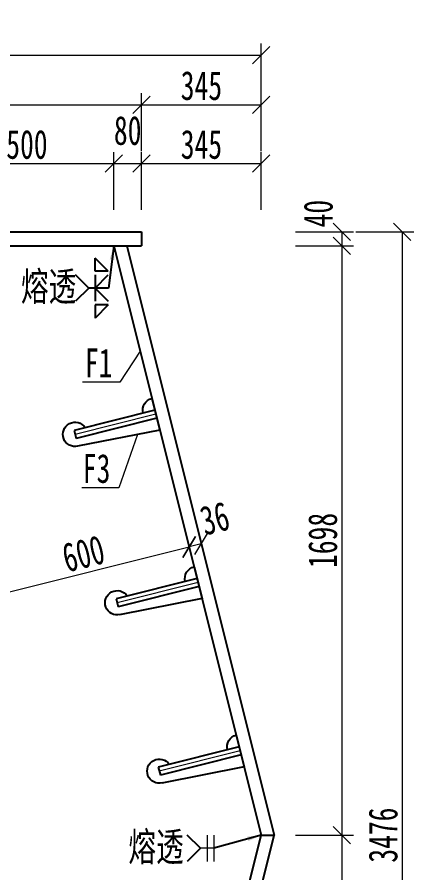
# Model space of a CAD drawing. Header units: millimetres. Extents: x -411717 to -116098, y 0 to 693159.
# Drawn here: x -176340 to -175198, y 363695 to 366160 of the extents above; entities that cross this region are included whole.
import ezdxf

# ---------------------------------------------------------------- set-up
doc = ezdxf.new("R2010")
doc.units = ezdxf.units.MM
doc.header["$LTSCALE"] = 2
doc.header["$PDMODE"] = 3
doc.header["$PDSIZE"] = -10
doc.layers.get('Defpoints').update_dxf_attribs({"color": 8, "lineweight": 9})
for name, color, linetype, lineweight in [('标注', 4, 'Continuous', 13), ('横隔板', 6, 'Continuous', 25), ('细实线', 4, 'Continuous', 15), ('钢板粗线', 1, 'Continuous', 25)]:
    doc.layers.add(name, color=color, linetype=linetype, lineweight=lineweight)
doc.layers.add('焊缝', color=7, linetype='Continuous')
doc.styles.add('111', font='仿宋_GB2312.ttf', dxfattribs={"width": 0.7})
doc.styles.get("Standard").update_dxf_attribs({"font": '仿宋_GB2312.ttf'})
doc.dimstyles.new('200', dxfattribs={"dimscale": 0, "dimtxt": 2.5, "dimasz": 1.5, "dimexe": 1, "dimexo": 1, "dimgap": 0.4, "dimtad": 1, "dimdec": 0, "dimdsep": 46, "dimtxsty": '111', "dimblk": 'OBLIQUE', "dimcen": 0, "dimclrd": 256, "dimclre": 256, "dimclrt": 256, "dimadec": 1, "dimazin": 2, "dimtfac": 1, "dimtdec": 0, "dimtmove": 2, "dimatfit": 3, "dimfxl": 4, "dimfxlon": 1, "dimtolj": 1, "dimlwd": -1, "dimlwe": -1, "dimarcsym": 0})

# ---------------------------------------------------------------- blocks, each defined once
blk = doc.blocks.new('_Oblique')
at = {"color": 0, "linetype": 'ByBlock', "lineweight": -2}
blk.add_line((-0.5, -0.5), (0.5, 0.5), dxfattribs=at)
blk = doc.blocks.new('*D71')
at = {"layer": 'Defpoints', "color": 0, "transparency": 16777216}
for p in [(-175844.3, 364633.6), (-175819, 364532.4), (-176401.1, 364386.9)]:
    blk.add_point(p, dxfattribs=at)
at = {"layer": '细实线', "transparency": 16777216}
for p, q in [((-175827.1, 364564.8), (-175852.4, 364665.9)), ((-176426.4, 364488.1), (-175844.3, 364633.6)), ((-176409.2, 364419.2), (-176434.5, 364520.4))]:
    blk.add_line(p, q, dxfattribs=at)
at = {"layer": '细实线', "transparency": 16777216, "xscale": 49.99999999999995, "yscale": 49.99999999999995, "zscale": 49.99999999999995}
for p, rotation in [((-175844.3, 364633.6), 14.03624346792379), ((-176426.4, 364488.1), 194.0362434679238)]:
    blk.add_blockref('_Oblique', p, dxfattribs=dict(at, rotation=rotation))
at = {"layer": '细实线', "transparency": 16777216, "insert": (-176148.7, 364614.2), "char_height": 83.33, "attachment_point": 5, "rotation": 14.0362, "style": '111'}
blk.add_mtext('\\A1;600', dxfattribs=at)
blk = doc.blocks.new('*D77')
at = {"layer": 'Defpoints', "color": 0, "transparency": 16777216}
for p in [(-175863.8, 364711.3), (-175828.8, 364720), (-175844.3, 364633.6)]:
    blk.add_point(p, dxfattribs=at)
at = {"layer": '标注', "transparency": 16777216}
for p, q in [((-175855.7, 364678.9), (-175836.2, 364601.2)), ((-175820.8, 364687.7), (-175801.3, 364610)), ((-175809.4, 364642.3), (-175844.3, 364633.6))]:
    blk.add_line(p, q, dxfattribs=at)
at = {"layer": '标注', "transparency": 16777216, "xscale": 49.99999999999987, "yscale": 49.99999999999987, "zscale": 49.99999999999987}
for p, rotation in [((-175809.4, 364642.3), 14.03624346783664), ((-175844.3, 364633.6), 194.0362434678366)]:
    blk.add_blockref('_Oblique', p, dxfattribs=dict(at, rotation=rotation))
at = {"layer": '标注', "transparency": 16777216, "insert": (-175770.7, 364715.7), "char_height": 83.33, "attachment_point": 5, "rotation": 14.0362, "style": '111'}
blk.add_mtext('\\A1;36', dxfattribs=at)
blk = doc.blocks.new('*D124')
at = {"layer": 'Defpoints', "color": 0, "transparency": 16777216}
for p in [(-176061.3, 365737.8), (-176561.3, 365501.5), (-176061.3, 365501.5)]:
    blk.add_point(p, dxfattribs=at)
at = {"layer": '标注', "transparency": 16777216}
for p, q in [((-176561.3, 365604.4), (-176561.3, 365771.1)), ((-176061.3, 365604.4), (-176061.3, 365771.1)), ((-176561.3, 365737.8), (-176061.3, 365737.8))]:
    blk.add_line(p, q, dxfattribs=at)
at = {"layer": '标注', "transparency": 16777216, "xscale": 49.99999999999991, "yscale": 49.99999999999991, "zscale": 49.99999999999991, "rotation": 180}
blk.add_blockref('_Oblique', (-176561.3, 365737.8), dxfattribs=at)
at = {"layer": '标注', "transparency": 16777216, "xscale": 49.99999999999991, "yscale": 49.99999999999991, "zscale": 49.99999999999991}
blk.add_blockref('_Oblique', (-176061.3, 365737.8), dxfattribs=at)
at = {"layer": '标注', "transparency": 16777216, "insert": (-176311.3, 365792.8), "char_height": 83.33, "attachment_point": 5, "style": '111'}
blk.add_mtext('\\A1;500', dxfattribs=at)
blk = doc.blocks.new('*D125')
at = {"layer": 'Defpoints', "color": 0, "transparency": 16777216}
for p in [(-175981.3, 365737.8), (-176061.3, 365501.5), (-175981.3, 365501.5)]:
    blk.add_point(p, dxfattribs=at)
at = {"layer": '标注', "transparency": 16777216}
for p, q in [((-176061.3, 365604.4), (-176061.3, 365771.1)), ((-175981.3, 365604.4), (-175981.3, 365771.1)), ((-176061.3, 365737.8), (-175981.3, 365737.8))]:
    blk.add_line(p, q, dxfattribs=at)
at = {"layer": '标注', "transparency": 16777216, "xscale": 49.99999999999991, "yscale": 49.99999999999991, "zscale": 49.99999999999991, "rotation": 180}
blk.add_blockref('_Oblique', (-176061.3, 365737.8), dxfattribs=at)
at = {"layer": '标注', "transparency": 16777216, "xscale": 49.99999999999991, "yscale": 49.99999999999991, "zscale": 49.99999999999991}
blk.add_blockref('_Oblique', (-175981.3, 365737.8), dxfattribs=at)
at = {"layer": '标注', "transparency": 16777216, "insert": (-176021.3, 365832.8), "char_height": 83.33, "attachment_point": 5, "style": '111'}
blk.add_mtext('\\A1;80', dxfattribs=at)
blk = doc.blocks.new('*D126')
at = {"layer": 'Defpoints', "color": 0, "transparency": 16777216}
for p in [(-175636.8, 365737.8), (-175981.3, 365501.5), (-175636.8, 363803.5)]:
    blk.add_point(p, dxfattribs=at)
at = {"layer": '标注', "transparency": 16777216}
for p, q in [((-175981.3, 365604.4), (-175981.3, 365771.1)), ((-175636.8, 365604.4), (-175636.8, 365771.1)), ((-175981.3, 365737.8), (-175636.8, 365737.8))]:
    blk.add_line(p, q, dxfattribs=at)
at = {"layer": '标注', "transparency": 16777216, "xscale": 49.99999999999991, "yscale": 49.99999999999991, "zscale": 49.99999999999991, "rotation": 180}
blk.add_blockref('_Oblique', (-175981.3, 365737.8), dxfattribs=at)
at = {"layer": '标注', "transparency": 16777216, "xscale": 49.99999999999991, "yscale": 49.99999999999991, "zscale": 49.99999999999991}
blk.add_blockref('_Oblique', (-175636.8, 365737.8), dxfattribs=at)
at = {"layer": '标注', "transparency": 16777216, "insert": (-175809.1, 365792.8), "char_height": 83.33, "attachment_point": 5, "style": '111'}
blk.add_mtext('\\A1;345', dxfattribs=at)
blk = doc.blocks.new('*D128')
at = {"layer": 'Defpoints', "color": 0, "transparency": 16777216}
for p in [(-175981.3, 365907.2), (-177792.3, 365541.5), (-175981.3, 365541.5)]:
    blk.add_point(p, dxfattribs=at)
at = {"layer": '标注', "transparency": 16777216}
for p, q in [((-177792.3, 365773.8), (-177792.3, 365940.5)), ((-175981.3, 365773.8), (-175981.3, 365940.5)), ((-177792.3, 365907.2), (-175981.3, 365907.2))]:
    blk.add_line(p, q, dxfattribs=at)
at = {"layer": '标注', "transparency": 16777216, "xscale": 49.99999999999991, "yscale": 49.99999999999991, "zscale": 49.99999999999991, "rotation": 180}
blk.add_blockref('_Oblique', (-177792.3, 365907.2), dxfattribs=at)
at = {"layer": '标注', "transparency": 16777216, "xscale": 49.99999999999991, "yscale": 49.99999999999991, "zscale": 49.99999999999991}
blk.add_blockref('_Oblique', (-175981.3, 365907.2), dxfattribs=at)
at = {"layer": '标注', "transparency": 16777216, "insert": (-176886.8, 365962.2), "char_height": 83.33, "attachment_point": 5, "style": '111'}
blk.add_mtext('\\A1;1811', dxfattribs=at)
blk = doc.blocks.new('*D129')
at = {"layer": 'Defpoints', "color": 0, "transparency": 16777216}
for p in [(-175636.8, 366050.2), (-178136.8, 363803.5), (-175636.8, 363803.5)]:
    blk.add_point(p, dxfattribs=at)
at = {"layer": '标注', "transparency": 16777216}
for p, q in [((-178136.8, 365916.9), (-178136.8, 366083.6)), ((-175636.8, 365916.9), (-175636.8, 366083.6)), ((-178136.8, 366050.2), (-175636.8, 366050.2))]:
    blk.add_line(p, q, dxfattribs=at)
at = {"layer": '标注', "transparency": 16777216, "xscale": 49.99999999999991, "yscale": 49.99999999999991, "zscale": 49.99999999999991, "rotation": 180}
blk.add_blockref('_Oblique', (-178136.8, 366050.2), dxfattribs=at)
at = {"layer": '标注', "transparency": 16777216, "xscale": 49.99999999999991, "yscale": 49.99999999999991, "zscale": 49.99999999999991}
blk.add_blockref('_Oblique', (-175636.8, 366050.2), dxfattribs=at)
at = {"layer": '标注', "transparency": 16777216, "insert": (-176886.8, 366105.2), "char_height": 83.33, "attachment_point": 5, "style": '111'}
blk.add_mtext('\\A1;2500', dxfattribs=at)
blk = doc.blocks.new('*D130')
at = {"layer": 'Defpoints', "color": 0, "transparency": 16777216}
for p in [(-176234.6, 365501.5), (-175810.1, 363803.5), (-175404.7, 363803.5)]:
    blk.add_point(p, dxfattribs=at)
at = {"layer": '标注', "transparency": 16777216}
for p, q in [((-175538, 365501.5), (-175371.4, 365501.5)), ((-175404.7, 365501.5), (-175404.7, 363803.5)), ((-175538, 363803.5), (-175371.4, 363803.5))]:
    blk.add_line(p, q, dxfattribs=at)
at = {"layer": '标注', "transparency": 16777216, "xscale": 49.99999999999991, "yscale": 49.99999999999991, "zscale": 49.99999999999991}
for p, rotation in [((-175404.7, 365501.5), 90), ((-175404.7, 363803.5), 270)]:
    blk.add_blockref('_Oblique', p, dxfattribs=dict(at, rotation=rotation))
at = {"layer": '标注', "transparency": 16777216, "insert": (-175459.7, 364652.5), "char_height": 83.33, "attachment_point": 5, "rotation": 90, "style": '111'}
blk.add_mtext('\\A1;1698', dxfattribs=at)
blk = doc.blocks.new('*D131')
at = {"layer": 'Defpoints', "color": 0, "transparency": 16777216}
for p in [(-175603.5, 363803.5), (-176028, 362105.5), (-175404.7, 362105.5)]:
    blk.add_point(p, dxfattribs=at)
at = {"layer": '标注', "transparency": 16777216}
for p, q in [((-175538, 363803.5), (-175371.4, 363803.5)), ((-175404.7, 363803.5), (-175404.7, 362105.5)), ((-175538, 362105.5), (-175371.4, 362105.5))]:
    blk.add_line(p, q, dxfattribs=at)
at = {"layer": '标注', "transparency": 16777216, "xscale": 49.99999999999991, "yscale": 49.99999999999991, "zscale": 49.99999999999991}
for p, rotation in [((-175404.7, 363803.5), 90), ((-175404.7, 362105.5), 270)]:
    blk.add_blockref('_Oblique', p, dxfattribs=dict(at, rotation=rotation))
at = {"layer": '标注', "transparency": 16777216, "insert": (-175459.7, 362954.5), "char_height": 83.33, "attachment_point": 5, "rotation": 90, "style": '111'}
blk.add_mtext('\\A1;1698', dxfattribs=at)
blk = doc.blocks.new('*D133')
at = {"layer": 'Defpoints', "color": 0, "transparency": 16777216}
for p in [(-176193.7, 365541.5), (-176193.7, 365501.5), (-175404.7, 365501.5)]:
    blk.add_point(p, dxfattribs=at)
at = {"layer": '标注', "transparency": 16777216}
for p, q in [((-175538, 365541.5), (-175371.4, 365541.5)), ((-175404.7, 365541.5), (-175404.7, 365501.5)), ((-175538, 365501.5), (-175371.4, 365501.5))]:
    blk.add_line(p, q, dxfattribs=at)
at = {"layer": '标注', "transparency": 16777216, "xscale": 49.99999999999991, "yscale": 49.99999999999991, "zscale": 49.99999999999991}
for p, rotation in [((-175404.7, 365541.5), 90), ((-175404.7, 365501.5), 270)]:
    blk.add_blockref('_Oblique', p, dxfattribs=dict(at, rotation=rotation))
at = {"layer": '标注', "transparency": 16777216, "insert": (-175472.5, 365593.8), "char_height": 83.33, "attachment_point": 5, "rotation": 90, "style": '111'}
blk.add_mtext('\\A1;40', dxfattribs=at)
blk = doc.blocks.new('*D140')
at = {"layer": 'Defpoints', "color": 0, "transparency": 16777216}
for p in [(-175636.8, 365907.2), (-175636.8, 365670.9), (-175981.3, 363972.9)]:
    blk.add_point(p, dxfattribs=at)
at = {"layer": '标注', "transparency": 16777216}
for p, q in [((-175981.3, 365773.8), (-175981.3, 365940.5)), ((-175636.8, 365773.8), (-175636.8, 365940.5)), ((-175981.3, 365907.2), (-175636.8, 365907.2))]:
    blk.add_line(p, q, dxfattribs=at)
at = {"layer": '标注', "transparency": 16777216, "xscale": 49.99999999999991, "yscale": 49.99999999999991, "zscale": 49.99999999999991, "rotation": 180}
blk.add_blockref('_Oblique', (-175981.3, 365907.2), dxfattribs=at)
at = {"layer": '标注', "transparency": 16777216, "xscale": 49.99999999999991, "yscale": 49.99999999999991, "zscale": 49.99999999999991}
blk.add_blockref('_Oblique', (-175636.8, 365907.2), dxfattribs=at)
at = {"layer": '标注', "transparency": 16777216, "insert": (-175809.1, 365962.2), "char_height": 83.33, "attachment_point": 5, "style": '111'}
blk.add_mtext('\\A1;345', dxfattribs=at)
blk = doc.blocks.new('24-240加劲 有过焊孔')
at = {"layer": 'Defpoints'}
blk.add_line((0, 0), (0, 240), dxfattribs=at)
at = {"layer": '钢板粗线'}
for p, q in [((-12, 0), (-12, 240)), ((-12, 240), (12, 240)), ((12, 0), (12, 240)), ((47, 0), (35, 241.7)), ((-47, 0), (47, 0))]:
    blk.add_line(p, q, dxfattribs=at)
for centre, start, end in [((0, 240), 0, 249.949), ((-12, 0), 90, 180)]:
    blk.add_arc(centre, 35, start, end, dxfattribs=at)
blk = doc.blocks.new('*D851')
at = {"layer": 'Defpoints', "color": 0, "transparency": 16777216}
for p in [(-175538, 365541.5), (-175538, 362065.5), (-175230.9, 362065.5)]:
    blk.add_point(p, dxfattribs=at)
at = {"layer": '标注', "transparency": 16777216}
for p, q in [((-175364.3, 365541.5), (-175197.6, 365541.5)), ((-175230.9, 365541.5), (-175230.9, 362065.5)), ((-175364.3, 362065.5), (-175197.6, 362065.5))]:
    blk.add_line(p, q, dxfattribs=at)
at = {"layer": '标注', "transparency": 16777216, "xscale": 50.00000000000007, "yscale": 50.00000000000007, "zscale": 50.00000000000007}
for p, rotation in [((-175230.9, 365541.5), 90), ((-175230.9, 362065.5), 270)]:
    blk.add_blockref('_Oblique', p, dxfattribs=dict(at, rotation=rotation))
at = {"layer": '标注', "transparency": 16777216, "insert": (-175285.9, 363803.5), "char_height": 83.33, "attachment_point": 5, "rotation": 90, "style": '111'}
blk.add_mtext('\\A1;3476', dxfattribs=at)

msp = doc.modelspace()

# ---------------------------------------------------------------- linework, layer by layer
at = {"layer": '标注'}
for p, q in [((-175792.4, 363803.5), (-175792.4, 363727.9)), ((-175773.8, 363803.5), (-175773.8, 363727.9)), ((-175773.8, 363765.7), (-175812.2, 363765.7))]:
    msp.add_line(p, q, dxfattribs=at)
at = {"layer": '横隔板', "color": 2, "ltscale": 550}
for p, q in [((-177792.3, 365541.5), (-175981.3, 365541.5)), ((-175981.3, 365541.5), (-175981.3, 365501.5)), ((-177792.3, 365501.5), (-175981.3, 365501.5)), ((-176061.3, 365501.5), (-175636.8, 363803.5)), ((-176024.2, 365501.5), (-175599.7, 363803.5)), ((-176061.3, 362105.5), (-175636.8, 363803.5)), ((-176024.2, 362105.5), (-175599.7, 363803.5)), ((-175636.8, 363803.5), (-175599.7, 363803.5))]:
    msp.add_line(p, q, dxfattribs=at)
at = {"layer": '焊缝', "color": 4}
for p, q in [((-176061.3, 365501.5), (-176076.8, 365379.3)), ((-176077.3, 365427.9), (-176115.1, 365465.7)), ((-176115.1, 365427.9), (-176115.1, 365465.7)), ((-176133.5, 365379.3), (-176171.3, 365417.1)), ((-176077.3, 365427.9), (-176115.1, 365427.9)), ((-176115.1, 365379.3), (-176077.3, 365417.1)), ((-176115.1, 365417.1), (-176115.1, 365341.5)), ((-176133.5, 365379.3), (-176171.3, 365341.5)), ((-176076.8, 365379.3), (-176133.5, 365379.3)), ((-176115.1, 365379.3), (-176077.3, 365341.5)), ((-176077.3, 365330.7), (-176115.1, 365330.7)), ((-176115.1, 365330.7), (-176115.1, 365292.9)), ((-176077.3, 365330.7), (-176115.1, 365292.9)), ((-175812.2, 363765.7), (-175850, 363803.5)), ((-175636.8, 363803.5), (-175773.8, 363765.7)), ((-175812.2, 363765.7), (-175850, 363727.9))]:
    msp.add_line(p, q, dxfattribs=at)
for points in [[(-176059.7, 365460.4), (-176073.1, 365462.1), (-176061.3, 365501.5)], [(-175674, 363786.2), (-175677.6, 363799.2), (-175636.8, 363803.5)]]:
    msp.add_solid(points, dxfattribs=at)
at = {"layer": '细实线'}
for p, q in [((-175985.3, 365197.3), (-176044.3, 365107.9)), ((-176044.3, 365107.9), (-176151.6, 365107.9)), ((-175993.3, 364957.7), (-176046.4, 364804.1)), ((-176046.4, 364804.1), (-176153.7, 364804.1))]:
    msp.add_line(p, q, dxfattribs=at)

# ---------------------------------------------------------------- block references
at = {"layer": '标注', "xscale": -1, "rotation": 104.0362434677199}
for p in [(-175940, 365016.1), (-175818.7, 364531.1), (-175697.4, 364046)]:
    msp.add_blockref('24-240加劲 有过焊孔', p, dxfattribs=at)

# ---------------------------------------------------------------- texts
at = {"layer": '细实线', "width": 0.7}
for s, p in [('熔透', (-176328.5, 365342.6)), ('F1', (-176144.6, 365122)), ('F3', (-176150.5, 364818.2)), ('熔透', (-176019.3, 363728.5))]:
    msp.add_text(s, height=83.33, dxfattribs=at).set_placement(p)

# ---------------------------------------------------------------- dimensions: what is measured, and where the dimension line sits
at = {"layer": '标注'}
for base, p1, p2, picture, middle in [((-175636.8, 366050.2), (-178136.8, 363803.5), (-175636.8, 363803.5), '*D129', (-176886.8, 366105.2)), ((-175981.3, 365907.2), (-177792.3, 365541.5), (-175981.3, 365541.5), '*D128', (-176886.8, 365962.2)), ((-175636.8027274, 365907.1792392), (-175981.3027274, 363972.8633079), (-175636.8027274, 365670.8633079), '*D140', (-175809.0527274, 365962.1792392)), ((-175981.3, 365737.8), (-176061.3, 365501.5), (-175981.3, 365501.5), '*D125', (-176021.3, 365832.8)), ((-176061.3, 365737.8), (-176561.3, 365501.5), (-176061.3, 365501.5), '*D124', (-176311.3, 365792.8)), ((-175636.8027274, 365737.7697875), (-175981.3027274, 365501.4538562), (-175636.8027274, 363803.4538562), '*D126', (-175809.0527274, 365792.7697875))]:
    dim = msp.add_linear_dim(base=base, p1=p1, p2=p2, dimstyle='200', override={"dimscale": 33.333333, "dimarcsym": 1}, dxfattribs=at)
    dim.commit()
    dim.dimension.update_dxf_attribs({"geometry": picture, "text_midpoint": middle})
for base, p1, p2, angle, picture, middle, dimtype in [((-175404.7, 365501.5), (-176193.7, 365541.5), (-176193.7, 365501.5), 90, '*D133', (-175472.5, 365593.8), 160), ((-175844.3, 364633.6), (-175828.8, 364720), (-175863.8, 364711.3), 194.0362, '*D77', (-175770.7, 364715.7), 161)]:
    dim = msp.add_linear_dim(base=base, p1=p1, p2=p2, angle=angle, dimstyle='200', override={"dimscale": 33.333333, "dimarcsym": 1}, dxfattribs=at)
    dim.commit()
    dim.dimension.update_dxf_attribs({"geometry": picture, "text_midpoint": middle, "dimtype": dimtype})
for base, p1, p2, override, picture, middle in [((-175230.9, 362065.5), (-175538, 365541.5), (-175538, 362065.5), {"dimscale": 33.333333, "dimadec": 3, "dimarcsym": 1}, '*D851', (-175285.9, 363803.5)), ((-175404.7, 363803.5), (-176234.6, 365501.5), (-175810.1, 363803.5), {"dimscale": 33.333333, "dimarcsym": 1}, '*D130', (-175459.7, 364652.5)), ((-175404.7, 362105.5), (-175603.5, 363803.5), (-176028, 362105.5), {"dimscale": 33.333333, "dimarcsym": 1}, '*D131', (-175459.7, 362954.5))]:
    dim = msp.add_linear_dim(base=base, p1=p1, p2=p2, angle=90, dimstyle='200', override=override, dxfattribs=at)
    dim.commit()
    dim.dimension.update_dxf_attribs({"geometry": picture, "text_midpoint": middle})
at = {"layer": '细实线'}
dim = msp.add_aligned_dim(p1=(-176401.1, 364386.9), p2=(-175819, 364532.4), distance=104.3, dimstyle='200', override={"dimscale": 33.333333, "dimarcsym": 1}, dxfattribs=at)
dim.commit()
dim.dimension.update_dxf_attribs({"geometry": '*D71', "text_midpoint": (-176148.7, 364614.2)})

doc.saveas('drawing.dxf')
